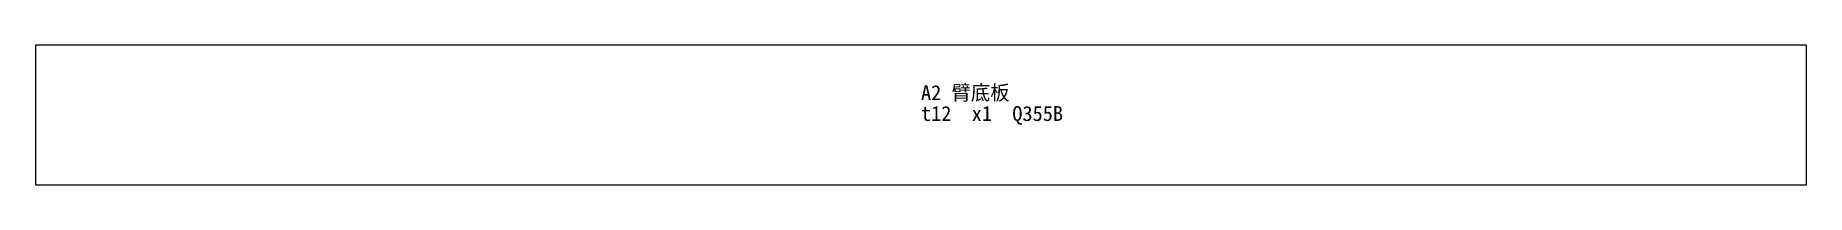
# Model space of a CAD drawing. Header units: millimetres. Extents: x 0 to 950, y 0 to 75.
import ezdxf

# ---------------------------------------------------------------- set-up
doc = ezdxf.new("R2010")
doc.units = ezdxf.units.MM
doc.layers.add('CUT', color=7, linetype='Continuous')
doc.layers.add('MARK', color=3, linetype='Continuous')

msp = doc.modelspace()

# ---------------------------------------------------------------- linework, layer by layer
at = {"layer": 'CUT'}
msp.add_lwpolyline([(0, 0), (949.99, 0), (949.99, 75), (0, 75)], close=True, dxfattribs=at)

# ---------------------------------------------------------------- texts
at = {"layer": 'MARK'}
for s, p in [('A2 臂底板', (474.99, 45.5)), ('t12  x1  Q355B', (474.99, 34.3))]:
    msp.add_text(s, height=8, dxfattribs=at).set_placement(p)

doc.saveas('drawing.dxf')
